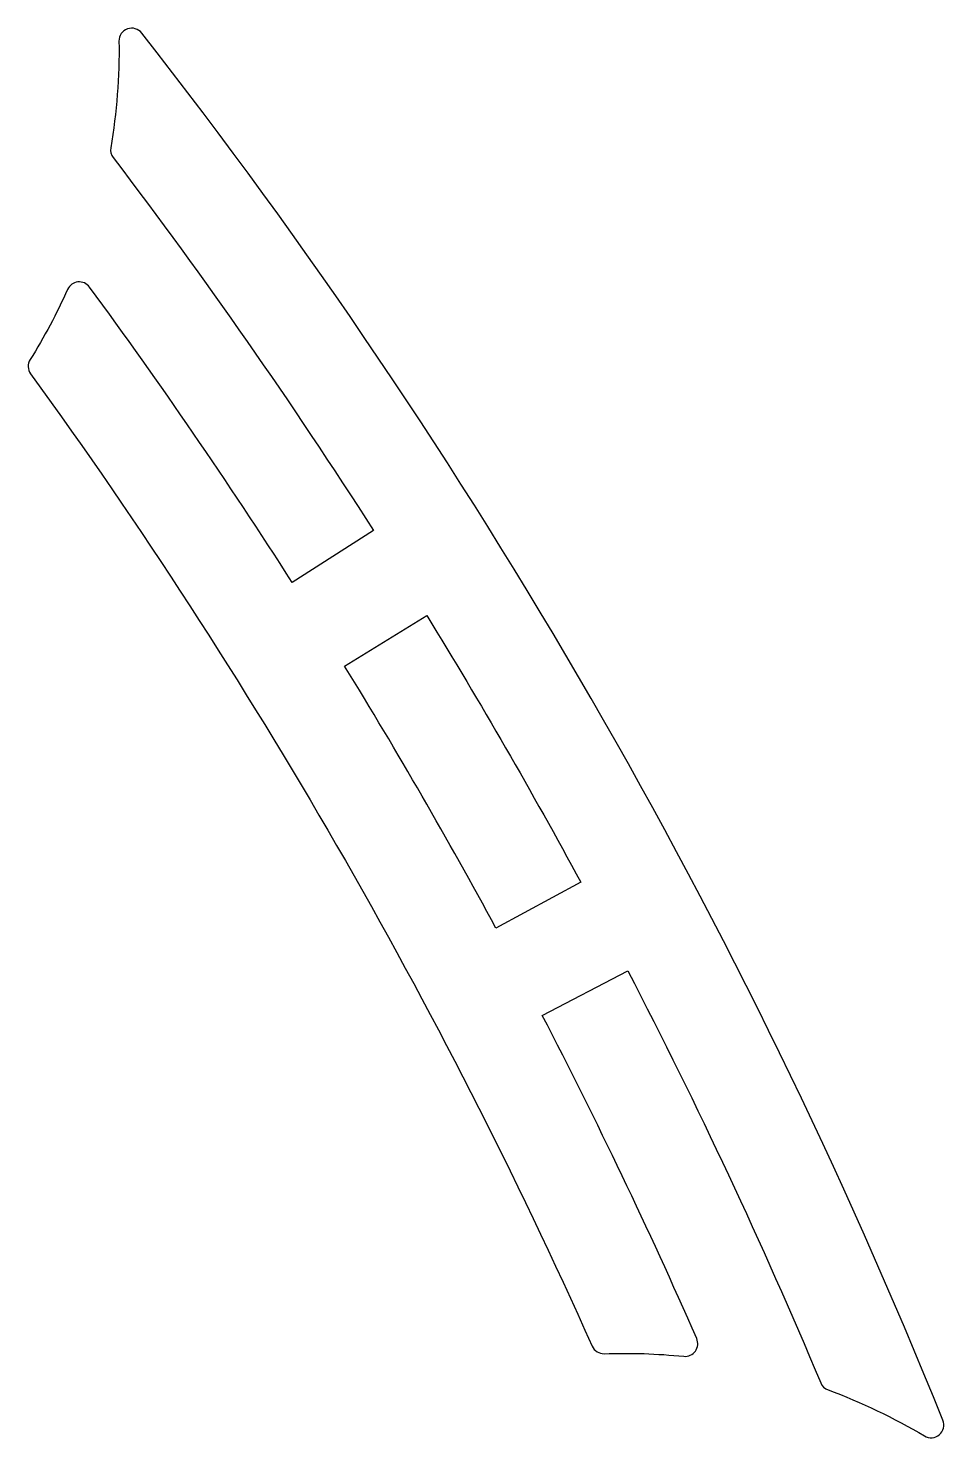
# Model space of a CAD drawing. Header units: inches. Extents: x 22.5 to 27.19, y -49.13 to -41.91.
import ezdxf

# ---------------------------------------------------------------- set-up
doc = ezdxf.new("R2010")
doc.units = ezdxf.units.IN
doc.layers.add('CUTOUTS', color=1, linetype='CONTINUOUS')
doc.layers.add('PERIMETER', color=5, linetype='CONTINUOUS')

msp = doc.modelspace()

# ---------------------------------------------------------------- linework, layer by layer
at = {"layer": 'CUTOUTS'}
msp.add_lwpolyline([(24.1251, -45.1762), (24.546, -44.9174, -0.013694), (25.3349, -46.2838), (24.9004, -46.519, 0.013693)], format="xyb", close=True, dxfattribs=at)
at = {"layer": 'PERIMETER'}
msp.add_lwpolyline([(22.9266, -42.5198, 0.207473), (22.939, -42.5704, -0.02023), (24.2727, -44.4814), (23.8563, -44.7475, 0.01621), (22.8181, -43.2339, 0.574381), (22.7056, -43.2458, -0.034034), (22.5136, -43.6053, 0.305436), (22.5162, -43.6784, -0.051863), (25.393, -48.6612, 0.305436), (25.455, -48.6999, -0.034034), (25.8623, -48.7134, 0.574381), (25.9289, -48.622, 0.01621), (25.1373, -46.9661), (25.5759, -46.7386, -0.02023), (26.564, -48.849, 0.207473), (26.6016, -48.8851, -0.0458), (27.0958, -49.1217, 0.718477), (27.19, -49.0411, 0.070349), (23.0857, -41.9322, 0.718477), (22.9687, -41.9735, -0.0458)], format="xyb", close=True, dxfattribs=at)

doc.saveas('drawing.dxf')
